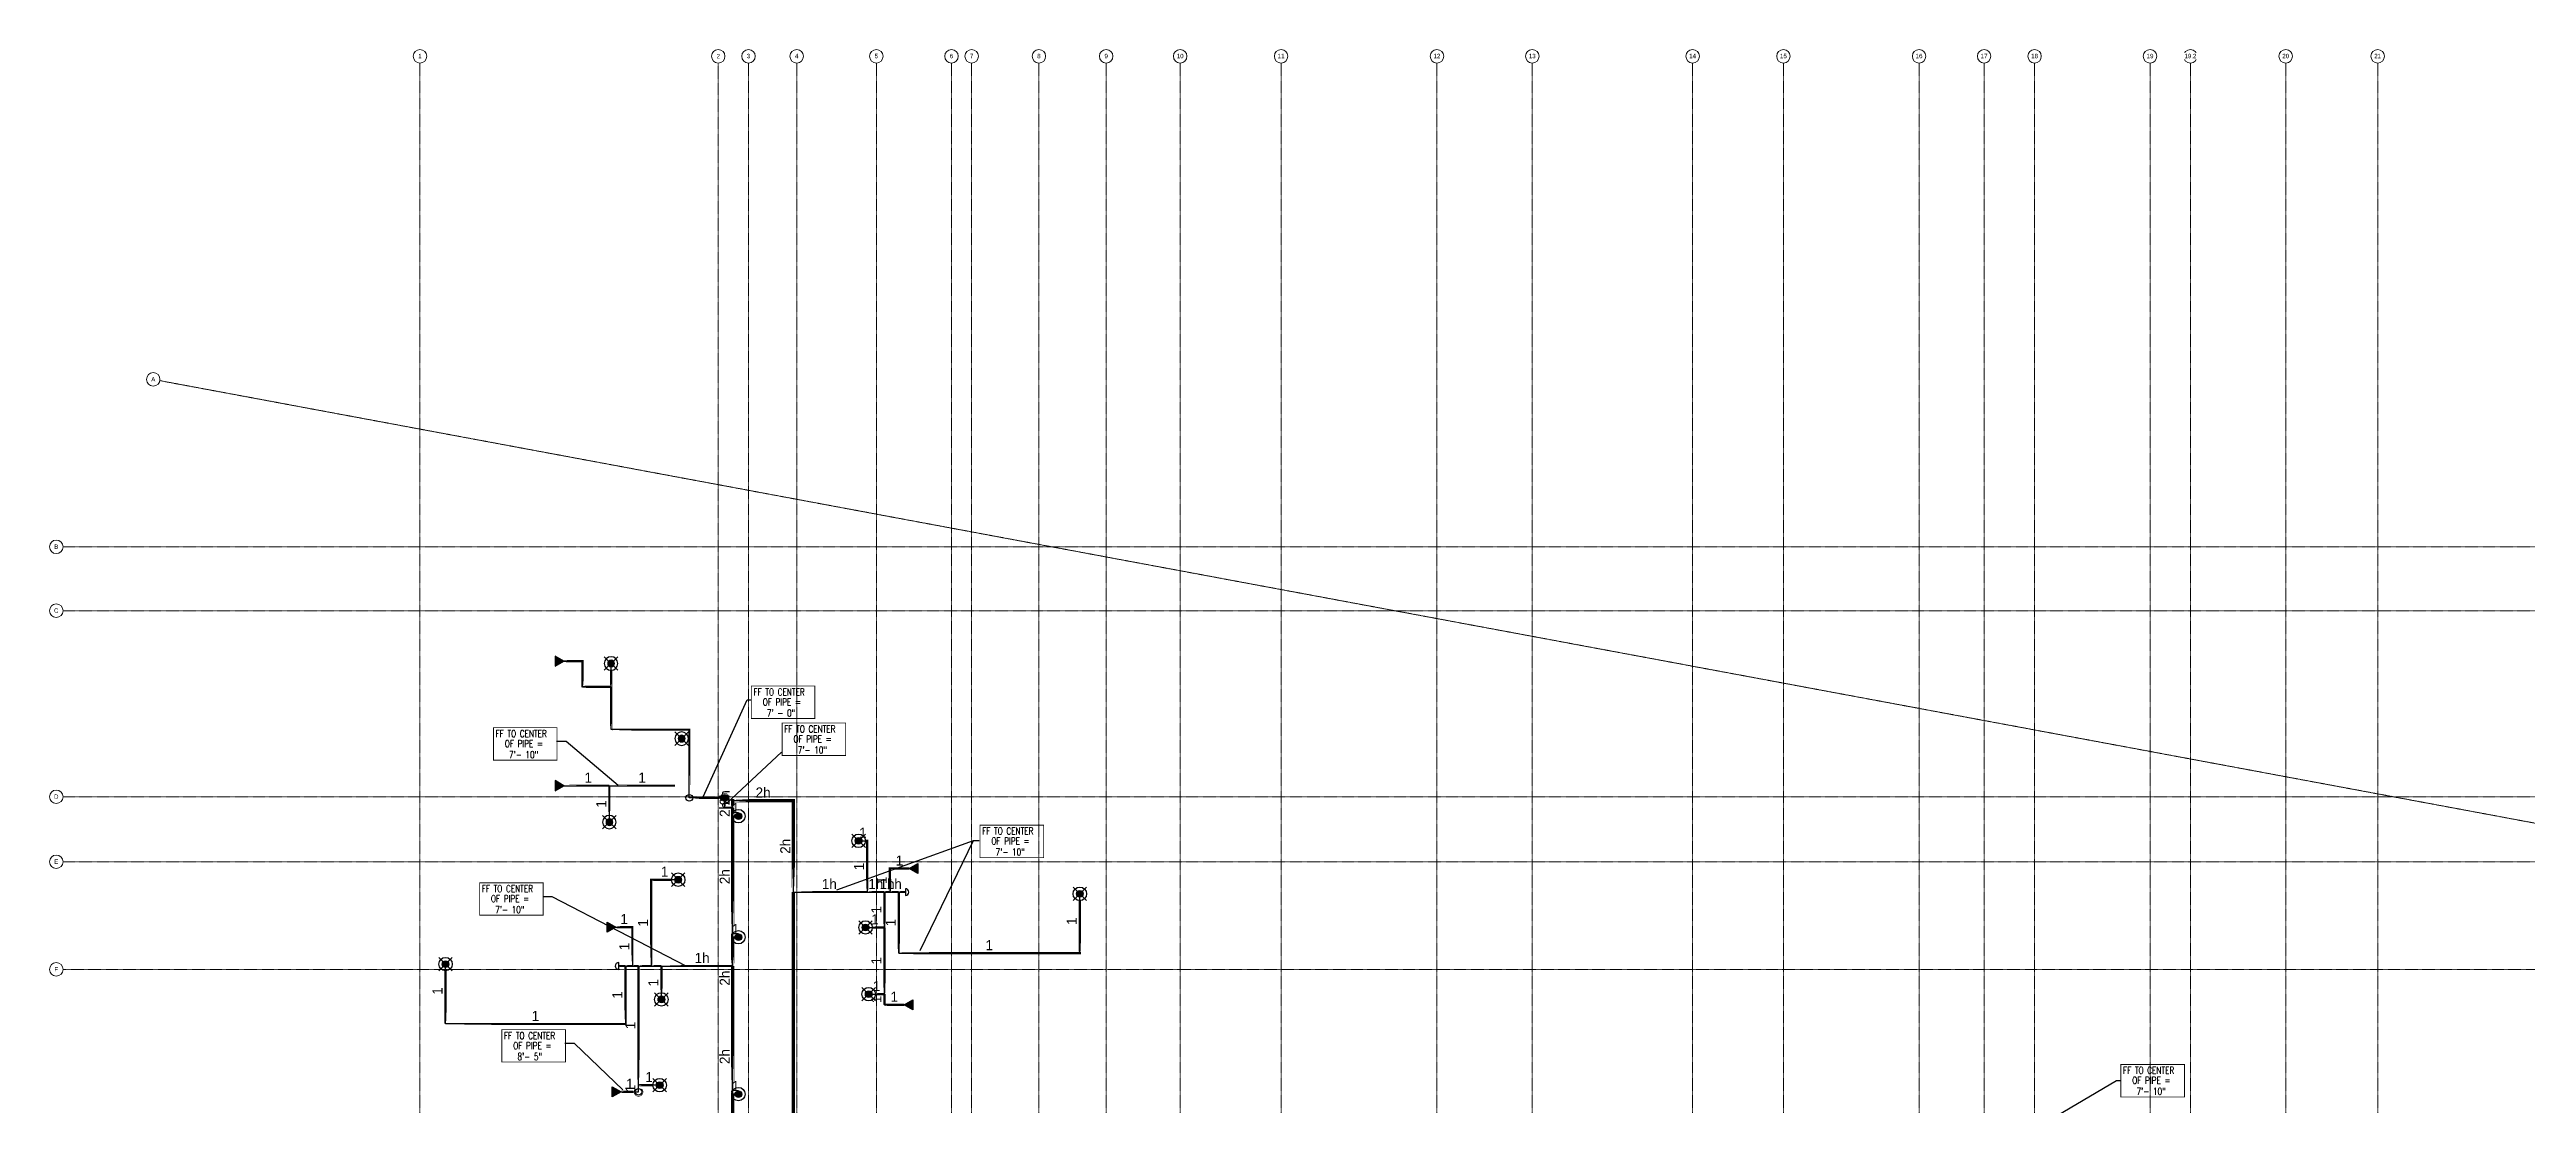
# Model space of a CAD drawing. Header units: inches. Extents: x -3679 to 241, y -496 to 4543.
# Drawn here: x -3678 to -1469, y 842 to 1784 of the extents above; entities that cross this region are included whole.
import ezdxf
from ezdxf.enums import TextEntityAlignment as Align

# ---------------------------------------------------------------- set-up
doc = ezdxf.new("R2010")
doc.units = ezdxf.units.IN
doc.header["$MEASUREMENT"] = 0
doc.linetypes.add('Grid Line', pattern=[0.875, 0.5, -0.125, 0.125, -0.125])
for name, color, linetype in [('Coordination', 1, 'Continuous'), ('headdn', 7, 'Continuous'), ('PIPEBL', 4, 'Continuous'), ('pipemn', 6, 'Continuous'), ('PIPESPC', 7, 'Continuous'), ('spk-cap', 7, 'Continuous'), ('spk-pipedrop', 7, 'Continuous'), ('spk-piperise', 7, 'Continuous'), ('TIDYPIPE', 7, 'Continuous')]:
    doc.layers.add(name, color=color, linetype=linetype)
doc.layers.add('S-GRID', color=1, linetype='Continuous', lineweight=9)
doc.layers.add('S-GRID-IDEN', color=1, linetype='Continuous', lineweight=13)
doc.styles.add('Arial', font='arial.ttf', dxfattribs={"height": 3.934132})
doc.styles.add('PDA1', font='ROMAND', dxfattribs={"width": 0.755})
doc.styles.add('PIPE', font='PIPE.SHX')
doc.dimstyles.get("Standard").update_dxf_attribs({"dimtxt": 0.18, "dimasz": 0.18, "dimexe": 0.18, "dimexo": 0.0625, "dimgap": 0.09, "dimtad": 0, "dimtih": 1, "dimtoh": 1, "dimdec": 4, "dimzin": 0, "dimdsep": 46, "dimtxsty": 'Standard', "dimcen": 0.09, "dimadec": 0, "dimazin": 0, "dimtfac": 1, "dimtdec": 4, "dimtofl": 0, "dimtmove": 0, "dimatfit": 3, "dimfxl": 1, "dimtolj": 1, "dimtzin": 0, "dimarcsym": 0})

# ---------------------------------------------------------------- blocks, each defined once
blk = doc.blocks.new('Grid - 3_16_-139788-MAIN LEVEL')
at = {"layer": 'S-GRID-IDEN'}
blk.add_circle((0, 0), 0.188, dxfattribs=at)
blk = doc.blocks.new('side2')
for p, q in [((0, 0), (7.8, 4.5)), ((7.8, -4.5), (0, 0)), ((7.8, 4.5), (7.8, -4.5))]:
    blk.add_line(p, q)
blk.add_solid([(7.8, -4.5), (0, 0), (7.8, 4.5)])
blk = doc.blocks.new('dpend2')
for p, q in [((-6, -6), (6, 6)), ((6, -6), (-6, 6))]:
    blk.add_line(p, q)
for radius in [6, 3]:
    blk.add_circle((0, 0), radius)
for points in [[(0, 0), (-3, 0), (-2.1, 2.1)], [(0, 0), (-3, 0), (-2.1, -2.1)], [(0, 0), (0, 3), (-2.1, 2.1)], [(0, 0), (0, -3), (-2.1, -2.1)], [(0, 0), (0, 3), (2.1, 2.1)], [(0, 0), (3, 0), (2.1, 2.1)], [(0, 0), (3, 0), (2.1, -2.1)], [(0, 0), (0, -3), (2.1, -2.1)]]:
    blk.add_solid(points)
blk = doc.blocks.new('dpend1')
for radius in [6, 3]:
    blk.add_circle((0, 0), radius)
for points in [[(0, 3), (-2.5, -1.6), (-2.6, 1.4)], [(0, 3), (-2.5, -1.6), (2.5, -1.6)], [(2.5, -1.6), (0, 3), (2.6, 1.5)], [(2.5, -1.6), (-2.5, -1.6), (0, -3)]]:
    blk.add_solid(points)
blk = doc.blocks.new('PIPESPC')
at = {"layer": 'PIPESPC', "style": 'PIPE', "width": 0.9}
blk.add_attdef('SIZE', text='', height=9, dxfattribs=at).set_placement((0, 4), align=Align.CENTER)
at = {"layer": 'PIPESPC', "style": 'PIPE', "flags": 1}
blk.add_attdef('SCHED', (25.3, 3.9), '', height=9, dxfattribs=at)
blk = doc.blocks.new('CAP')
blk.add_line((0, 3), (0, -3))
blk.add_arc((0, 0), 3, 270, 90)
blk = doc.blocks.new('rise')
blk.add_circle((0, 0), 3)
blk = doc.blocks.new('drop')
blk.add_circle((0, 0), 3)
for points in [[(0, 3), (-2.5, -1.6), (-2.6, 1.4)], [(0, 3), (-2.5, -1.6), (2.5, -1.6)], [(2.5, -1.6), (0, 3), (2.6, 1.5)], [(2.5, -1.6), (-2.5, -1.6), (0, -3)]]:
    blk.add_solid(points)
blk = doc.blocks.new('vvvvbbbbbbbb')
at = {"layer": 'Coordination', "const_width": 0.75}
blk.add_lwpolyline([(2834.9, 1670), (2834.9, 1641.1), (2891.6, 1641.1), (2891.6, 1670), (2834.9, 1670)], dxfattribs=at)
at = {"layer": 'Coordination', "style": 'PDA1', "width": 0.755}
for s, p in [('FF TO CENTER', (2836.8, 1661.6)), ('OF PIPE = ', (2845, 1652.7)), ('7\'- 10"', (2848.8, 1642.9))]:
    blk.add_text(s, height=6.3, dxfattribs=at).set_placement(p)
blk = doc.blocks.new('TIDYRUN')
at = {"const_width": 0.5}
blk.add_lwpolyline([(-2.8, 2.8, -2.414214), (-2.8, -2.8, -1.737895)], format="xyb", dxfattribs=at)

msp = doc.modelspace()

# ---------------------------------------------------------------- linework, layer by layer
at = {"layer": 'Coordination', "color": 1, "const_width": 0.75}
for points in [[(-3052.5, 1215.8), (-3052.5, 1186.9), (-2995.8, 1186.9), (-2995.8, 1215.8), (-3052.5, 1215.8)], [(-3275, 909.2), (-3275, 880.3), (-3218.3, 880.3), (-3218.3, 909.2), (-3275, 909.2)]]:
    msp.add_lwpolyline(points, dxfattribs=at)
at = {"layer": 'PIPEBL', "color": 1}
for p, q in [((-3219.6, 1237.9), (-3203, 1237.9)), ((-3203, 1215.2), (-3203, 1237.9)), ((-3177.6, 1215.2), (-3203, 1215.2)), ((-3177.6, 1215.2), (-3177.6, 1235.9)), ((-3177.6, 1176.9), (-3177.6, 1215.2)), ((-3107.8, 1176.9), (-3177.6, 1176.9)), ((-3107.8, 1116.1), (-3107.8, 1176.9)), ((-3219.6, 1126.9), (-3179.1, 1126.9)), ((-3179.1, 1094.4), (-3179.1, 1126.9)), ((-3179.1, 1126.9), (-3120.6, 1126.9)), ((-3076.3, 1116.1), (-3107.8, 1116.1)), ((-3076.3, 1107.3), (-3076.3, 1116.1)), ((-3069, 1107.3), (-3076.3, 1107.3)), ((-3064, 1099.7), (-3069, 1099.7)), ((-2956.8, 1077.7), (-2949.2, 1077.7)), ((-2949.2, 1077.7), (-2949.2, 1032)), ((-3117.7, 1043), (-3141.9, 1043)), ((-3141.9, 1043), (-3141.9, 966)), ((-2911.8, 1052.9), (-2929, 1052.9)), ((-2929, 1052.9), (-2929, 1032)), ((-3015, 1032), (-2949.2, 1032)), ((-2949.2, 1032), (-2933.8, 1032)), ((-2933.8, 1032), (-2929, 1032)), ((-2933.8, 1000.4), (-2933.8, 1032)), ((-2929, 1032), (-2921, 1032)), ((-2921, 977.4), (-2921, 1032)), ((-2921, 1032), (-2915, 1032)), ((-2759.5, 977.4), (-2759.5, 1030.4)), ((-3173.2, 1000.7), (-3158.6, 1000.7)), ((-3158.6, 1000.7), (-3158.6, 966)), ((-2950.6, 1000.4), (-2933.8, 1000.4)), ((-2933.8, 940.9), (-2933.8, 1000.4)), ((-3064, 991.7), (-3069, 991.7)), ((-2921, 977.4), (-2759.5, 977.4)), ((-3325.2, 914.3), (-3325.2, 967.7)), ((-3164.8, 966), (-3170.8, 966)), ((-3164.8, 966), (-3158.6, 966)), ((-3164.8, 966), (-3164.8, 914.3)), ((-3158.6, 966), (-3153.1, 966)), ((-3153.1, 966), (-3141.9, 966)), ((-3153.1, 859.7), (-3153.1, 966)), ((-3141.9, 966), (-3132.7, 966)), ((-3132.7, 966), (-3069, 966)), ((-3132.7, 936.2), (-3132.7, 966)), ((-2947.8, 940.9), (-2933.8, 940.9)), ((-2933.8, 931.4), (-2933.8, 940.9)), ((-2916.3, 931.4), (-2933.8, 931.4)), ((-3164.8, 914.3), (-3325.2, 914.3)), ((-3168.7, 853.7), (-3153.1, 853.7)), ((-3153.1, 853.7), (-3153.1, 859.7)), ((-3134.2, 859.7), (-3153.1, 859.7)), ((-3064, 851.7), (-3069, 851.7))]:
    msp.add_line(p, q, dxfattribs=at)
at = {"layer": 'pipemn', "color": 1}
for p, q in [((-3069, 1113.6), (-3015, 1113.6)), ((-3069, 1107.3), (-3069, 1113.6)), ((-3069, 1099.7), (-3069, 1107.3)), ((-3015, 1032), (-3015, 1113.6)), ((-3069, 991.7), (-3069, 1099.7)), ((-3015, 673.4), (-3015, 1032)), ((-3069, 966), (-3069, 991.7)), ((-3069, 918.7), (-3069, 966)), ((-3069, 851.7), (-3069, 918.7)), ((-3069, 683.7), (-3069, 851.7))]:
    msp.add_line(p, q, dxfattribs=at)
at = {"layer": 'TIDYPIPE', "color": 1}
for points, const_width in [([(-3219.6, 1237.9), (-3202, 1237.9)], 2), ([(-3203, 1214.2), (-3203, 1238.9)], 2), ([(-3204, 1215.2), (-3177.6, 1215.2)], 2), ([(-3177.6, 1215.2), (-3177.6, 1229.9)], 2), ([(-3177.6, 1175.9), (-3177.6, 1215.2)], 2), ([(-3178.6, 1176.9), (-3106.8, 1176.9)], 2), ([(-3107.8, 1120.6), (-3107.8, 1177.9)], 2), ([(-3219.6, 1126.9), (-3179.1, 1126.9)], 2), ([(-3179.1, 1126.9), (-3120.6, 1126.9)], 2), ([(-3179.1, 1100.4), (-3179.1, 1126.9)], 2), ([(-3103.3, 1116.1), (-3080.8, 1116.1)], 2), ([(-3077.3, 1107.3), (-3069, 1107.3)], 2), ([(-3076.3, 1106.3), (-3076.3, 1116.1)], 2), ([(-3070.5, 1113.6), (-3013.5, 1113.6)], 3), ([(-3069, 1107.3), (-3069, 1115.1)], 3), ([(-3069, 1099.7), (-3069, 1107.3)], 3), ([(-3015, 1032), (-3015, 1115.1)], 3), ([(-3069, 991.7), (-3069, 1099.7)], 3), ([(-2950.8, 1077.7), (-2948.2, 1077.7)], 2), ([(-2949.2, 1032), (-2949.2, 1078.7)], 2), ([(-3142.9, 1043), (-3123.7, 1043)], 2), ([(-3141.9, 966), (-3141.9, 1044)], 2), ([(-2930, 1052.9), (-2911.8, 1052.9)], 2), ([(-2929, 1032), (-2929, 1053.9)], 2), ([(-3015, 673.4), (-3015, 1032)], 3), ([(-3015, 1032), (-2949.2, 1032)], 2), ([(-2949.2, 1032), (-2933.8, 1032)], 2), ([(-2933.8, 1032), (-2929, 1032)], 2), ([(-2933.8, 1000.4), (-2933.8, 1032)], 2), ([(-2929, 1032), (-2921, 1032)], 2), ([(-2921, 1032), (-2915, 1032)], 2), ([(-2921, 976.4), (-2921, 1032)], 2), ([(-2759.5, 976.4), (-2759.5, 1024.4)], 2), ([(-3173.2, 1000.7), (-3157.6, 1000.7)], 2), ([(-3158.6, 966), (-3158.6, 1001.7)], 2), ([(-2944.6, 1000.4), (-2933.8, 1000.4)], 2), ([(-2933.8, 940.9), (-2933.8, 1000.4)], 2), ([(-3069, 966), (-3069, 991.7)], 3), ([(-2922, 977.4), (-2758.5, 977.4)], 2), ([(-3325.2, 913.3), (-3325.2, 961.7)], 2), ([(-3170.8, 966), (-3164.8, 966)], 2), ([(-3164.8, 966), (-3158.6, 966)], 2), ([(-3164.8, 913.3), (-3164.8, 966)], 2), ([(-3158.6, 966), (-3153.1, 966)], 2), ([(-3153.1, 966), (-3141.9, 966)], 2), ([(-3153.1, 859.7), (-3153.1, 966)], 2), ([(-3141.9, 966), (-3132.7, 966)], 2), ([(-3132.7, 966), (-3069, 966)], 2), ([(-3132.7, 942.2), (-3132.7, 966)], 2), ([(-3069, 851.7), (-3069, 966)], 3), ([(-2941.8, 940.9), (-2933.8, 940.9)], 2), ([(-2934.8, 931.4), (-2916.3, 931.4)], 2), ([(-2933.8, 930.4), (-2933.8, 940.9)], 2), ([(-3326.2, 914.3), (-3163.8, 914.3)], 2), ([(-3168.7, 853.7), (-3157.6, 853.7)], 2), ([(-3153.1, 859.7), (-3140.2, 859.7)], 2), ([(-3069, 683.7), (-3069, 851.7)], 3)]:
    msp.add_lwpolyline(points, close=True, dxfattribs=dict(at, const_width=const_width))

# ---------------------------------------------------------------- block references
at = {"layer": 'headdn', "color": 1, "extrusion": (0, 0, -1), "zscale": -1}
for p in [(3219.6, 1237.9), (3219.6, 1126.9)]:
    msp.add_blockref('side2', p, dxfattribs=at)
at = {"layer": 'headdn', "color": 1, "extrusion": (0, 0, -1), "zscale": -1, "rotation": 270}
for p in [(3177.6, 1235.9), (3114.6, 1168.9), (3179.1, 1094.4)]:
    msp.add_blockref('dpend2', p, dxfattribs=at)
at = {"layer": 'headdn', "color": 1}
for name, p in [('dpend1', (-3064, 1099.7)), ('dpend2', (-2956.8, 1077.7)), ('dpend2', (-3117.7, 1043)), ('side2', (-2911.8, 1052.9)), ('dpend2', (-2759.5, 1030.4)), ('dpend1', (-3064, 991.7)), ('dpend2', (-2950.6, 1000.4)), ('dpend2', (-3325.2, 967.7)), ('dpend2', (-3132.7, 936.2)), ('dpend2', (-2947.8, 940.9)), ('side2', (-2916.3, 931.4)), ('dpend2', (-3134.2, 859.7)), ('dpend1', (-3064, 851.7))]:
    msp.add_blockref(name, p, dxfattribs=at)
at = {"layer": 'headdn', "color": 1, "rotation": 180}
for p in [(-3173.2, 1000.7), (-3168.7, 853.7)]:
    msp.add_blockref('side2', p, dxfattribs=at)
at = {"layer": 'PIPESPC', "color": 1}
for p in [(-6117.4, -491.4), (-5859.9, -487.2), (-5683.4, -578.4), (-6129.7, -629.8), (-4665.9, -791.9)]:
    msp.add_blockref('vvvvbbbbbbbb', p, dxfattribs=at)
ref = msp.add_blockref('PIPESPC', (-3197.9, 1126.9), dxfattribs=at)
ref.add_attrib('SIZE', '1', dxfattribs={"color": 0, "height": 9, "style": 'PIPE'}).set_placement((-3197.9, 1126.9), align=Align.BOTTOM_CENTER)
ref = msp.add_blockref('PIPESPC', (-3149.9, 1126.9), dxfattribs=at)
ref.add_attrib('SIZE', '1', dxfattribs={"color": 0, "height": 9, "style": 'PIPE'}).set_placement((-3149.9, 1126.9), align=Align.BOTTOM_CENTER)
ref = msp.add_blockref('PIPESPC', (-3179.1, 1110.6), dxfattribs=dict(at, rotation=90))
ref.add_attrib('SIZE', '1', dxfattribs={"color": 0, "height": 9, "rotation": 90, "style": 'PIPE'}).set_placement((-3179.1, 1110.6), align=Align.BOTTOM_CENTER)
ref = msp.add_blockref('PIPESPC', (-3069, 1116.1), dxfattribs=dict(at, rotation=89.99999999998842))
ref.add_attrib('SIZE', '2h', dxfattribs={"color": 0, "height": 9, "rotation": 90, "style": 'PIPE'}).set_placement((-3069, 1116.1), align=Align.BOTTOM_CENTER)
ref = msp.add_blockref('PIPESPC', (-3069, 1105.7), dxfattribs=dict(at, rotation=90))
ref.add_attrib('SIZE', '2h', dxfattribs={"color": 0, "height": 9, "rotation": 90, "style": 'PIPE'}).set_placement((-3069, 1105.7), align=Align.BOTTOM_CENTER)
ref = msp.add_blockref('PIPESPC', (-3066.5, 1099.7), dxfattribs=at)
ref.add_attrib('SIZE', '1', dxfattribs={"color": 0, "height": 9, "style": 'PIPE'}).set_placement((-3066.5, 1099.7), align=Align.BOTTOM_CENTER)
ref = msp.add_blockref('PIPESPC', (-3042, 1113.6), dxfattribs=at)
ref.add_attrib('SIZE', '2h', dxfattribs={"color": 0, "height": 9, "style": 'PIPE'}).set_placement((-3042, 1113.6), align=Align.BOTTOM_CENTER)
ref = msp.add_blockref('PIPESPC', (-2953, 1077.7), dxfattribs=at)
ref.add_attrib('SIZE', '1', dxfattribs={"color": 0, "height": 9, "style": 'PIPE'}).set_placement((-2953, 1077.7), align=Align.BOTTOM_CENTER)
ref = msp.add_blockref('PIPESPC', (-3015, 1072.8), dxfattribs=dict(at, rotation=90))
ref.add_attrib('SIZE', '2h', dxfattribs={"color": 0, "height": 9, "rotation": 90, "style": 'PIPE'}).set_placement((-3015, 1072.8), align=Align.BOTTOM_CENTER)
ref = msp.add_blockref('PIPESPC', (-2920.4, 1052.9), dxfattribs=at)
ref.add_attrib('SIZE', '1', dxfattribs={"color": 0, "height": 9, "style": 'PIPE'}).set_placement((-2920.4, 1052.9), align=Align.BOTTOM_CENTER)
ref = msp.add_blockref('PIPESPC', (-3129.8, 1043), dxfattribs=at)
ref.add_attrib('SIZE', '1', dxfattribs={"color": 0, "height": 9, "style": 'PIPE'}).set_placement((-3129.8, 1043), align=Align.BOTTOM_CENTER)
ref = msp.add_blockref('PIPESPC', (-3069, 1045.7), dxfattribs=dict(at, rotation=90.00000000000091))
ref.add_attrib('SIZE', '2h', dxfattribs={"color": 0, "height": 9, "rotation": 90, "style": 'PIPE'}).set_placement((-3069, 1045.7), align=Align.BOTTOM_CENTER)
ref = msp.add_blockref('PIPESPC', (-2982.9, 1032), dxfattribs=at)
ref.add_attrib('SIZE', '1h', dxfattribs={"color": 0, "height": 9, "style": 'PIPE'}).set_placement((-2982.9, 1032), align=Align.BOTTOM_CENTER)
ref = msp.add_blockref('PIPESPC', (-2949.2, 1054.8), dxfattribs=dict(at, rotation=90))
ref.add_attrib('SIZE', '1', dxfattribs={"color": 0, "height": 9, "rotation": 90, "style": 'PIPE'}).set_placement((-2949.2, 1054.8), align=Align.BOTTOM_CENTER)
ref = msp.add_blockref('PIPESPC', (-2941.5, 1032), dxfattribs=at)
ref.add_attrib('SIZE', '1h', dxfattribs={"color": 0, "height": 9, "style": 'PIPE'}).set_placement((-2941.5, 1032), align=Align.BOTTOM_CENTER)
ref = msp.add_blockref('PIPESPC', (-2929, 1042.5), dxfattribs=dict(at, rotation=90))
ref.add_attrib('SIZE', '1', dxfattribs={"color": 0, "height": 9, "rotation": 90, "style": 'PIPE'}).set_placement((-2929, 1042.5), align=Align.BOTTOM_CENTER)
ref = msp.add_blockref('PIPESPC', (-2931.4, 1032), dxfattribs=at)
ref.add_attrib('SIZE', '1h', dxfattribs={"color": 0, "height": 9, "style": 'PIPE'}).set_placement((-2931.4, 1032), align=Align.BOTTOM_CENTER)
ref = msp.add_blockref('PIPESPC', (-2925, 1032), dxfattribs=at)
ref.add_attrib('SIZE', '1h', dxfattribs={"color": 0, "height": 9, "style": 'PIPE'}).set_placement((-2925, 1032), align=Align.BOTTOM_CENTER)
ref = msp.add_blockref('PIPESPC', (-2933.8, 1016.2), dxfattribs=dict(at, rotation=90))
ref.add_attrib('SIZE', '1', dxfattribs={"color": 0, "height": 9, "rotation": 90, "style": 'PIPE'}).set_placement((-2933.8, 1016.2), align=Align.BOTTOM_CENTER)
ref = msp.add_blockref('PIPESPC', (-3165.9, 1000.7), dxfattribs=at)
ref.add_attrib('SIZE', '1', dxfattribs={"color": 0, "height": 9, "style": 'PIPE'}).set_placement((-3165.9, 1000.7), align=Align.BOTTOM_CENTER)
ref = msp.add_blockref('PIPESPC', (-3141.9, 1004.5), dxfattribs=dict(at, rotation=90))
ref.add_attrib('SIZE', '1', dxfattribs={"color": 0, "height": 9, "rotation": 90, "style": 'PIPE'}).set_placement((-3141.9, 1004.5), align=Align.BOTTOM_CENTER)
ref = msp.add_blockref('PIPESPC', (-3066.5, 991.7), dxfattribs=at)
ref.add_attrib('SIZE', '1', dxfattribs={"color": 0, "height": 9, "style": 'PIPE'}).set_placement((-3066.5, 991.7), align=Align.BOTTOM_CENTER)
ref = msp.add_blockref('PIPESPC', (-2942.2, 1000.4), dxfattribs=at)
ref.add_attrib('SIZE', '1', dxfattribs={"color": 0, "height": 9, "style": 'PIPE'}).set_placement((-2942.2, 1000.4), align=Align.BOTTOM_CENTER)
ref = msp.add_blockref('PIPESPC', (-2921, 1004.7), dxfattribs=dict(at, rotation=90))
ref.add_attrib('SIZE', '1', dxfattribs={"color": 0, "height": 9, "rotation": 90, "style": 'PIPE'}).set_placement((-2921, 1004.7), align=Align.BOTTOM_CENTER)
ref = msp.add_blockref('PIPESPC', (-2759.5, 1006), dxfattribs=dict(at, rotation=90))
ref.add_attrib('SIZE', '1', dxfattribs={"color": 0, "height": 9, "rotation": 90, "style": 'PIPE'}).set_placement((-2759.5, 1006), align=Align.BOTTOM_CENTER)
ref = msp.add_blockref('PIPESPC', (-3158.6, 983.4), dxfattribs=dict(at, rotation=90))
ref.add_attrib('SIZE', '1', dxfattribs={"color": 0, "height": 9, "rotation": 90, "style": 'PIPE'}).set_placement((-3158.6, 983.4), align=Align.BOTTOM_CENTER)
ref = msp.add_blockref('PIPESPC', (-3096.4, 966), dxfattribs=at)
ref.add_attrib('SIZE', '1h', dxfattribs={"color": 0, "height": 9, "style": 'PIPE'}).set_placement((-3096.4, 966), align=Align.BOTTOM_CENTER)
ref = msp.add_blockref('PIPESPC', (-2933.8, 970.7), dxfattribs=dict(at, rotation=90))
ref.add_attrib('SIZE', '1', dxfattribs={"color": 0, "height": 9, "rotation": 90, "style": 'PIPE'}).set_placement((-2933.8, 970.7), align=Align.BOTTOM_CENTER)
ref = msp.add_blockref('PIPESPC', (-2840.3, 977.4), dxfattribs=at)
ref.add_attrib('SIZE', '1', dxfattribs={"color": 0, "height": 9, "style": 'PIPE'}).set_placement((-2840.3, 977.4), align=Align.BOTTOM_CENTER)
ref = msp.add_blockref('PIPESPC', (-3132.7, 951.1), dxfattribs=dict(at, rotation=90))
ref.add_attrib('SIZE', '1', dxfattribs={"color": 0, "height": 9, "rotation": 90, "style": 'PIPE'}).set_placement((-3132.7, 951.1), align=Align.BOTTOM_CENTER)
ref = msp.add_blockref('PIPESPC', (-3069, 955.2), dxfattribs=dict(at, rotation=90))
ref.add_attrib('SIZE', '2h', dxfattribs={"color": 0, "height": 9, "rotation": 90, "style": 'PIPE'}).set_placement((-3069, 955.2), align=Align.BOTTOM_CENTER)
ref = msp.add_blockref('PIPESPC', (-2940.8, 940.9), dxfattribs=at)
ref.add_attrib('SIZE', '1', dxfattribs={"color": 0, "height": 9, "style": 'PIPE'}).set_placement((-2940.8, 940.9), align=Align.BOTTOM_CENTER)
ref = msp.add_blockref('PIPESPC', (-3325.2, 943.7), dxfattribs=dict(at, rotation=90))
ref.add_attrib('SIZE', '1', dxfattribs={"color": 0, "height": 9, "rotation": 90, "style": 'PIPE'}).set_placement((-3325.2, 943.7), align=Align.BOTTOM_CENTER)
ref = msp.add_blockref('PIPESPC', (-3164.8, 940.2), dxfattribs=dict(at, rotation=90))
ref.add_attrib('SIZE', '1', dxfattribs={"color": 0, "height": 9, "rotation": 90, "style": 'PIPE'}).set_placement((-3164.8, 940.2), align=Align.BOTTOM_CENTER)
ref = msp.add_blockref('PIPESPC', (-2933.8, 936.2), dxfattribs=dict(at, rotation=90))
ref.add_attrib('SIZE', '1', dxfattribs={"color": 0, "height": 9, "rotation": 90, "style": 'PIPE'}).set_placement((-2933.8, 936.2), align=Align.BOTTOM_CENTER)
ref = msp.add_blockref('PIPESPC', (-2925, 931.4), dxfattribs=at)
ref.add_attrib('SIZE', '1', dxfattribs={"color": 0, "height": 9, "style": 'PIPE'}).set_placement((-2925, 931.4), align=Align.BOTTOM_CENTER)
ref = msp.add_blockref('PIPESPC', (-3245, 914.3), dxfattribs=at)
ref.add_attrib('SIZE', '1', dxfattribs={"color": 0, "height": 9, "style": 'PIPE'}).set_placement((-3245, 914.3), align=Align.BOTTOM_CENTER)
ref = msp.add_blockref('PIPESPC', (-3153.1, 912.9), dxfattribs=dict(at, rotation=90))
ref.add_attrib('SIZE', '1', dxfattribs={"color": 0, "height": 9, "rotation": 90, "style": 'PIPE'}).set_placement((-3153.1, 912.9), align=Align.BOTTOM_CENTER)
ref = msp.add_blockref('PIPESPC', (-3069, 885.2), dxfattribs=dict(at, rotation=90))
ref.add_attrib('SIZE', '2h', dxfattribs={"color": 0, "height": 9, "rotation": 90, "style": 'PIPE'}).set_placement((-3069, 885.2), align=Align.BOTTOM_CENTER)
ref = msp.add_blockref('PIPESPC', (-3160.9, 853.7), dxfattribs=at)
ref.add_attrib('SIZE', '1', dxfattribs={"color": 0, "height": 9, "style": 'PIPE'}).set_placement((-3160.9, 853.7), align=Align.BOTTOM_CENTER)
ref = msp.add_blockref('PIPESPC', (-3143.7, 859.7), dxfattribs=at)
ref.add_attrib('SIZE', '1', dxfattribs={"color": 0, "height": 9, "style": 'PIPE'}).set_placement((-3143.7, 859.7), align=Align.BOTTOM_CENTER)
ref = msp.add_blockref('PIPESPC', (-3066.5, 851.7), dxfattribs=at)
ref.add_attrib('SIZE', '1', dxfattribs={"color": 0, "height": 9, "style": 'PIPE'}).set_placement((-3066.5, 851.7), align=Align.BOTTOM_CENTER)
ref = msp.add_blockref('PIPESPC', (-3153.1, 856.7), dxfattribs=dict(at, rotation=90))
ref.add_attrib('SIZE', '1', dxfattribs={"color": 0, "height": 9, "rotation": 90, "style": 'PIPE'}).set_placement((-3153.1, 856.7), align=Align.BOTTOM_CENTER)
at = {"layer": 'S-GRID-IDEN'}
for p, xscale, yscale, zscale, rotation in [((-3348, 1777.7), 31.99999999999999, 31.99999999999999, 31.99999999999999, 180), ((-3055, 1777.7), 31.99999999999999, 31.99999999999999, 31.99999999999999, 180), ((-3012, 1777.7), 31.99999999999999, 31.99999999999999, 31.99999999999999, 180), ((-2941, 1777.7), 31.99999999999999, 31.99999999999999, 31.99999999999999, 180), ((-2874, 1777.7), 31.99999999999999, 31.99999999999999, 31.99999999999999, 180), ((-2796, 1777.7), 31.99999999999999, 31.99999999999999, 31.99999999999999, 180), ((-2736, 1777.7), 31.99999999999999, 31.99999999999999, 31.99999999999999, 180), ((-2670, 1777.7), 31.99999999999999, 31.99999999999999, 31.99999999999999, 180), ((-2580, 1777.7), 31.99999999999999, 31.99999999999999, 31.99999999999999, 180), ((-2441, 1777.7), 31.99999999999999, 31.99999999999999, 31.99999999999999, 180), ((-2356, 1777.7), 31.99999999999999, 31.99999999999999, 31.99999999999999, 180), ((-2213, 1777.7), 31.99999999999999, 31.99999999999999, 31.99999999999999, 180), ((-2132, 1777.7), 31.99999999999999, 31.99999999999999, 31.99999999999999, 180), ((-2011, 1777.7), 31.99999999999999, 31.99999999999999, 31.99999999999999, 180), ((-1953, 1777.7), 31.99999999999999, 31.99999999999999, 31.99999999999999, 180), ((-1908, 1777.7), 31.99999999999999, 31.99999999999999, 31.99999999999999, 180), ((-1805, 1777.7), 31.99999999999999, 31.99999999999999, 31.99999999999999, 180), ((-1769, 1777.7), 31.99999999999999, 31.99999999999999, 31.99999999999999, 180), ((-1684, 1777.7), 31.99999999999999, 31.99999999999999, 31.99999999999999, 180), ((-1602, 1777.7), 31.99999999999999, 31.99999999999999, 31.99999999999999, 180), ((-3585.9, 1489.4), 31.99999999999998, 31.99999999999998, 31.99999999999998, 259.4416666666667), ((-3672.4, 1340), 31.99999999999999, 31.99999999999999, 31.99999999999999, 269.9999999999996), ((-3672.4, 1283), 31.99999999999999, 31.99999999999999, 31.99999999999999, 269.9999999999996), ((-3672.4, 1117), 31.99999999999999, 31.99999999999999, 31.99999999999999, 269.9999999999996), ((-3672.4, 1059), 31.99999999999999, 31.99999999999999, 31.99999999999999, 269.9999999999996), ((-3672.4, 963), 31.99999999999999, 31.99999999999999, 31.99999999999999, 90)]:
    msp.add_blockref('Grid - 3_16_-139788-MAIN LEVEL', p, dxfattribs=dict(at, xscale=xscale, yscale=yscale, zscale=zscale, rotation=rotation))
at = {"layer": 'S-GRID-IDEN', "xscale": 31.99999999999999, "yscale": 31.99999999999999, "zscale": 31.99999999999999}
msp.add_blockref('Grid - 3_16_-139788-MAIN LEVEL', (-3082, 1777.7), dxfattribs=at)
at = {"layer": 'spk-cap', "color": 1}
msp.add_blockref('CAP', (-2915, 1032), dxfattribs=at)
at = {"layer": 'spk-cap', "color": 1, "rotation": 180.0000000000556}
msp.add_blockref('CAP', (-3170.8, 966), dxfattribs=at)
at = {"layer": 'spk-pipedrop', "color": 1, "rotation": 90.00000000002773}
msp.add_blockref('drop', (-3076.3, 1116.1), dxfattribs=at)
at = {"layer": 'spk-piperise', "color": 1, "rotation": 180.0000000000597}
msp.add_blockref('rise', (-3107.8, 1116.1), dxfattribs=at)
at = {"layer": 'spk-piperise', "color": 1}
msp.add_blockref('rise', (-3153.1, 853.7), dxfattribs=at)
at = {"layer": 'TIDYPIPE', "color": 1}
for p, rotation in [((-3076.3, 1116.1), 90), ((-3153.1, 853.7), 270)]:
    msp.add_blockref('TIDYRUN', p, dxfattribs=dict(at, rotation=rotation))

# ---------------------------------------------------------------- texts
at = {"layer": 'Coordination', "color": 1, "style": 'PDA1', "width": 0.755}
for s, p in [('FF TO CENTER', (-3050.6, 1207.4)), ('OF PIPE = ', (-3042.3, 1198.5)), ('7\' - 0"', (-3038.6, 1188.7)), ('FF TO CENTER', (-3273.1, 900.8)), ('OF PIPE = ', (-3264.8, 891.9)), ('8\'- 5"', (-3261.1, 882.1))]:
    msp.add_text(s, height=6.3, dxfattribs=at).set_placement(p)

# ---------------------------------------------------------------- leaders
at = {"layer": 'Coordination', "color": 1}
for points in [[(-3095.3, 1116.9), (-3056.3, 1203.4), (-3052.8, 1203.4)], [(-3171.2, 1127.2), (-3217.7, 1166.2), (-3226.2, 1166.2)], [(-3074.3, 1111.3), (-3025.5, 1156.9), (-3025.5, 1155.9)], [(-2976.3, 1033.9), (-2854.3, 1077.9), (-2849.3, 1077.9)], [(-2901.8, 979.9), (-2854.3, 1077.9), (-2849.3, 1077.9)], [(-3110.6, 965.9), (-3230, 1027.7), (-3238.5, 1027.7)], [(-3167.1, 855.6), (-3210.2, 896.8), (-3218.7, 896.8)], [(-1894.3, 828.9), (-1834.8, 863.9), (-1830.8, 863.9)]]:
    msp.add_leader(points, dimstyle='Standard', dxfattribs=at)

# ---------------------------------------------------------------- next in the draw order: texts
at = {"layer": 'S-GRID-IDEN', "lineweight": 9, "char_height": 3.93, "attachment_point": 2, "line_spacing_factor": 0.938532, "style": 'Arial', "bg_fill": 3, "box_fill_scale": 1.25, "bg_fill_color": 0, "bg_fill_transparency": 0}
for s, insert, width in [('1', (-3348, 1779.9), 3.648), ('2', (-3082, 1779.8), 3.648), ('3', (-3055, 1779.9), 3.648), ('4', (-3012, 1779.9), 3.648), ('5', (-2941, 1779.9), 3.648), ('6', (-2874, 1779.9), 3.648), ('8', (-2796, 1779.9), 3.648), ('9', (-2736, 1779.9), 3.648), ('10', (-2670, 1779.9), 7.296), ('11', (-2580, 1779.9), 7.296), ('12', (-2441, 1779.9), 7.296), ('13', (-2356, 1779.9), 7.296), ('14', (-2213, 1779.9), 7.296), ('15', (-2132, 1779.9), 7.296), ('16', (-2011, 1779.9), 7.296), ('17', (-1953, 1779.9), 7.296), ('18', (-1908, 1779.9), 7.296), ('19', (-1805, 1779.9), 7.296), ('19.2', (-1769, 1779.9), 12.768), ('20', (-1684, 1779.9), 7.296), ('21', (-1602, 1779.9), 7.296), ('A', (-3585.9, 1491.5), 4.368), ('B', (-3672.4, 1342.1), 4.368), ('C', (-3672.4, 1285.1), 4.704), ('D', (-3672.4, 1119.1), 4.704), ('E', (-3672.4, 1061.1), 4.368), ('F', (-3672.4, 965.1), 3.984)]:
    msp.add_mtext(s, dxfattribs=dict(at, insert=insert, width=width))

# ---------------------------------------------------------------- next in the draw order: linework, layer by layer
at = {"layer": 'S-GRID', "linetype": 'Grid Line'}
for p, q in [((-3348, 1771.7), (-3348, -484.3)), ((-3082, -484.3), (-3082, 1771.7)), ((-3055, 1771.7), (-3055, -484.3)), ((-3012, 1771.7), (-3012, -484.3)), ((-2941, 1771.7), (-2941, -484.3)), ((-2874, 1771.7), (-2874, -484.3)), ((-2796, 1771.7), (-2796, -484.3)), ((-2736, 1771.7), (-2736, -484.3)), ((-2670, 1771.7), (-2670, -484.3)), ((-2580, 1771.7), (-2580, -484.3)), ((-2441, 1771.7), (-2441, -484.3)), ((-2356, 1771.7), (-2356, -484.3)), ((-2213, 1771.7), (-2213, -484.3)), ((-2132, 1771.7), (-2132, -484.3)), ((-2011, 1771.7), (-2011, -484.3)), ((-1953, 1771.7), (-1953, -484.3)), ((-1908, 1771.7), (-1908, -484.3)), ((-1805, 1771.7), (-1805, -484.3)), ((-1769, 1771.7), (-1769, -484.3)), ((-1684, 1771.7), (-1684, -484.3)), ((-1602, 1771.7), (-1602, -484.3)), ((-3580, 1488.3), (228, 778.5)), ((-3666.4, 1340), (228, 1340)), ((-3666.4, 1283), (228, 1283)), ((-3666.4, 1117), (228, 1117)), ((-3666.4, 1059), (228, 1059)), ((228, 963), (-3666.4, 963))]:
    msp.add_line(p, q, dxfattribs=at)

# ---------------------------------------------------------------- next in the draw order: block references
at = {"layer": 'S-GRID-IDEN', "xscale": 31.99999999999999, "yscale": 31.99999999999999, "zscale": 31.99999999999999, "rotation": 180}
msp.add_blockref('Grid - 3_16_-139788-MAIN LEVEL', (-2856, 1777.7), dxfattribs=at)

# ---------------------------------------------------------------- next in the draw order: texts
at = {"layer": 'S-GRID-IDEN', "lineweight": 9, "insert": (-2856, 1779.9), "char_height": 3.93, "width": 3.648, "attachment_point": 2, "line_spacing_factor": 0.938532, "style": 'Arial', "bg_fill": 3, "box_fill_scale": 1.25, "bg_fill_color": 0, "bg_fill_transparency": 0}
msp.add_mtext('7', dxfattribs=at)

# ---------------------------------------------------------------- next in the draw order: linework, layer by layer
at = {"layer": 'S-GRID', "linetype": 'Grid Line'}
msp.add_line((-2856, 1771.7), (-2856, -484.3), dxfattribs=at)

doc.saveas('drawing.dxf')
